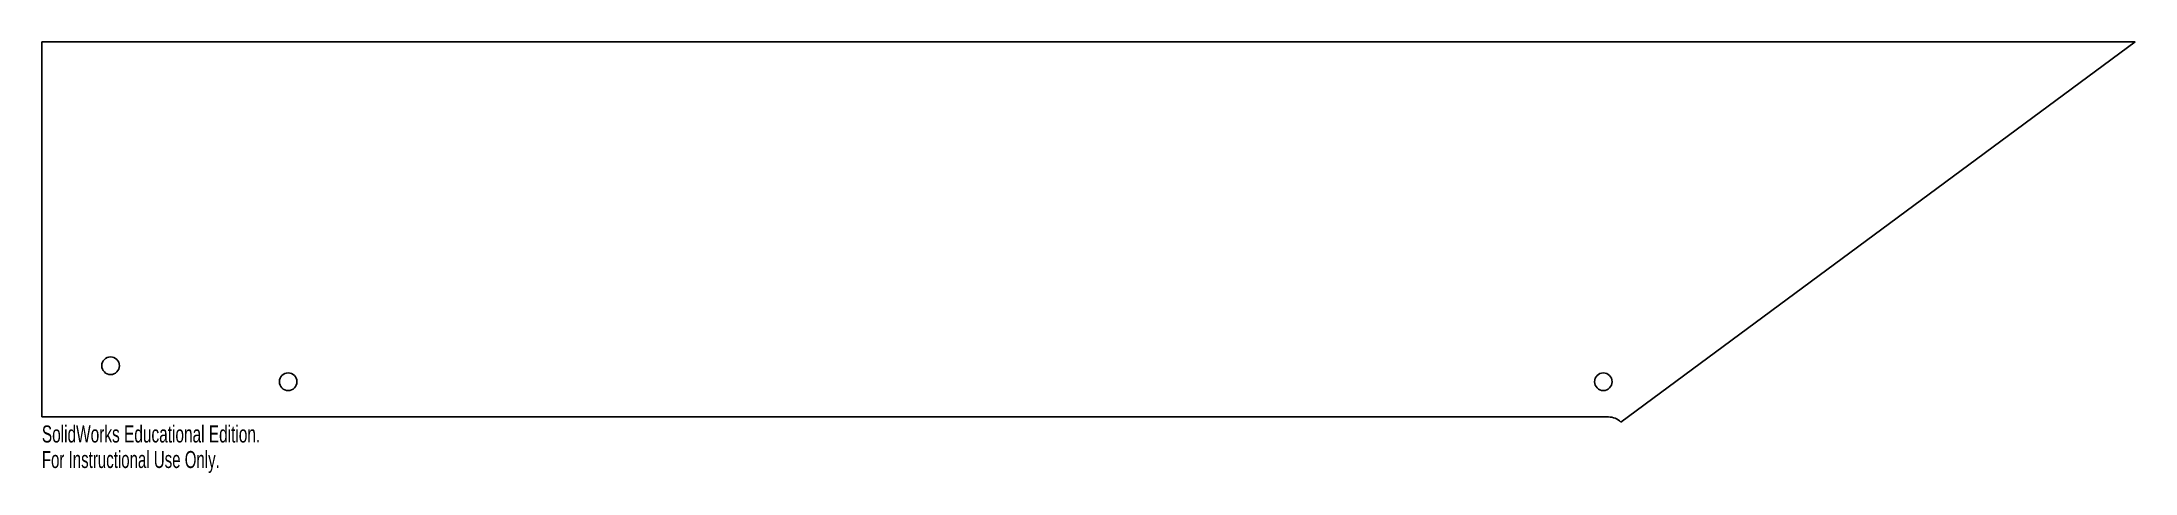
# Model space of a CAD drawing. Extents: x -32.5 to 27, y 9.2 to 21.5.
import ezdxf
from ezdxf.enums import TextEntityAlignment as Align

# ---------------------------------------------------------------- set-up
doc = ezdxf.new("R2010")
doc.units = 0
doc.layers.get('0').update_dxf_attribs({"linetype": 'CONTINUOUS'})

msp = doc.modelspace()

# ---------------------------------------------------------------- linework, layer by layer
at = {"color": 7, "linetype": 'CONTINUOUS'}
for p, q in [((27, 21.5), (-32.5, 21.5)), ((-32.5, 21.5), (-32.5, 10.84)), ((27, 21.5), (12.381, 10.693)), ((12.027, 10.84), (-32.5, 10.84))]:
    msp.add_line(p, q, dxfattribs=at)
for centre in [(-30.547, 12.295), (-25.5, 11.84), (11.884, 11.84)]:
    msp.add_circle(centre, 0.25, dxfattribs=at)
msp.add_arc((12.027, 10.34), 0.5, 45, 90, dxfattribs=at)

# ---------------------------------------------------------------- texts
for s, width, p in [('SolidWorks Educational Edition.', 0.677419, (-32.5, 9.968)), ('For Instructional Use Only.', 0.661111, (-32.5, 9.243))]:
    msp.add_text(s, height=0.48336, dxfattribs=dict(at, width=width)).set_placement(p, align=Align.BOTTOM_LEFT)

doc.saveas('drawing.dxf')
